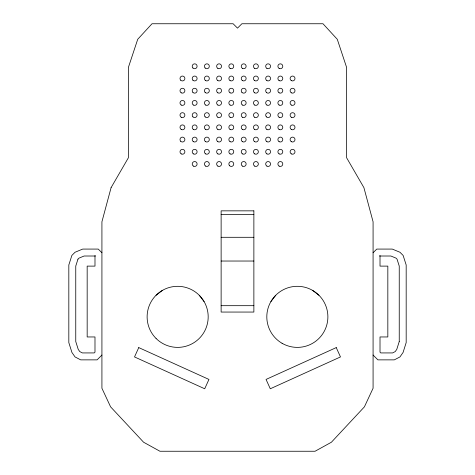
<?xml version="1.0" encoding="UTF-8"?>
<svg xmlns="http://www.w3.org/2000/svg" width="475" height="475" viewBox="0 0 475 475"><rect width="100%" height="100%" fill="white"/><g stroke="black" fill="none" stroke-linecap="round" stroke-linejoin="round"><path stroke-width="0.71" d="M270.904 301.583L275.755 295.26M101.923 355.039L97.096 359.866L80.679 359.866L75.044 356.927L71.933 352.474L68.822 342.6L68.822 264.985L71.868 255.437L75.044 252.255L82.715 249.078L98.242 249.078L101.923 252.759M373.077 252.759L376.758 249.078L392.285 249.078L399.956 252.255L403.133 255.437L406.178 264.985L406.178 342.6L403.067 352.474L399.956 356.927L394.321 359.866L377.904 359.866L373.077 355.039M156.061 295.26L162.385 290.403M221.13 214.397L253.87 214.397M221.13 237.298L253.87 237.298M221.13 261.03L253.87 261.03M221.13 305.686L253.87 305.686M312.615 290.403L318.939 295.26M199.245 295.26L204.096 301.583M111.091 187.631L101.923 221.783L101.923 388.253L110.592 406.849L143.604 442.237L159.938 451.25L315.062 451.25L331.396 442.237L364.408 406.849L373.077 388.253L373.077 221.783L363.909 187.631L346.643 157.807L346.643 67.521L337.28 39.288L322.988 23.75L241.876 23.75L237.5 28.126L233.124 23.75L152.012 23.75L137.72 39.288L128.357 67.521L128.357 157.807L111.091 187.631M399.243 341.531L396.773 349.374L395.247 351.559L392.623 352.931L380.772 352.931L380.012 352.171L380.012 336.959L387.832 336.959L387.832 266.113L380.012 266.113L380.012 255.633L379.632 256.013L390.907 256.013L396.031 258.139L397.041 259.148L399.243 266.065L399.243 341.531M77.959 259.148L75.757 266.065L75.757 341.531L78.227 349.374L79.752 351.559L82.377 352.931L94.228 352.931L94.988 352.171L94.988 336.959L87.168 336.959L87.168 266.113L94.988 266.113L94.988 255.633L95.368 256.013L84.093 256.013L78.969 258.139L77.959 259.148M138.753 347.593L134.52 356.933L204.707 388.776L208.947 379.43L138.753 347.593M336.247 347.593L266.053 379.43L270.293 388.776L340.48 356.933L336.247 347.593M253.87 210.847L221.13 210.847L221.13 312.057L253.87 312.057L253.87 210.847M217.865 80.607A2.44 2.44 0 0 0 221.534 78.494A2.44 2.44 0 0 0 217.865 76.38A2.44 2.44 0 0 0 217.865 80.607M205.651 129.467A2.44 2.44 0 0 0 209.315 127.353A2.44 2.44 0 0 0 205.651 125.234A2.44 2.44 0 0 0 205.651 129.467M230.084 68.394A2.44 2.44 0 0 0 233.748 66.28A2.44 2.44 0 0 0 230.084 64.167A2.44 2.44 0 0 0 230.084 68.394M217.865 153.894A2.44 2.44 0 0 0 221.534 151.78A2.44 2.44 0 0 0 217.865 149.667A2.44 2.44 0 0 0 217.865 153.894M229.573 165.722A2.44 2.44 0 0 0 233.664 164.629A2.44 2.44 0 0 0 230.672 161.637A2.44 2.44 0 0 0 229.573 165.722M230.084 153.894A2.44 2.44 0 0 0 233.748 151.78A2.44 2.44 0 0 0 230.084 149.667A2.44 2.44 0 0 0 230.084 153.894M217.865 117.254A2.44 2.44 0 0 0 221.534 115.134A2.44 2.44 0 0 0 217.865 113.02A2.44 2.44 0 0 0 217.865 117.254M193.438 129.467A2.44 2.44 0 0 0 197.101 127.353A2.44 2.44 0 0 0 193.438 125.234A2.44 2.44 0 0 0 193.438 129.467M230.084 105.04A2.44 2.44 0 0 0 233.748 102.921A2.44 2.44 0 0 0 230.084 100.807A2.44 2.44 0 0 0 230.084 105.04M217.865 129.467A2.44 2.44 0 0 0 221.534 127.353A2.44 2.44 0 0 0 217.865 125.234A2.44 2.44 0 0 0 217.865 129.467M217.865 166.107A2.44 2.44 0 0 0 221.534 163.994A2.44 2.44 0 0 0 217.865 161.88A2.44 2.44 0 0 0 217.865 166.107M230.084 92.821A2.44 2.44 0 0 0 233.748 90.707A2.44 2.44 0 0 0 230.084 88.593A2.44 2.44 0 0 0 230.084 92.821M156.061 338.443A30.537 30.537 0 0 0 207.148 324.752A30.537 30.537 0 0 0 169.747 287.357A30.537 30.537 0 0 0 156.061 338.443M192.933 116.862A2.44 2.44 0 0 0 197.018 115.769A2.44 2.44 0 0 0 194.026 112.777A2.44 2.44 0 0 0 192.933 116.862M192.933 92.435A2.44 2.44 0 0 0 197.018 91.343A2.44 2.44 0 0 0 194.026 88.35A2.44 2.44 0 0 0 192.933 92.435M230.084 141.681A2.44 2.44 0 0 0 233.748 139.567A2.44 2.44 0 0 0 230.084 137.447A2.44 2.44 0 0 0 230.084 141.681M230.084 117.254A2.44 2.44 0 0 0 233.748 115.134A2.44 2.44 0 0 0 230.084 113.02A2.44 2.44 0 0 0 230.084 117.254M193.438 166.107A2.44 2.44 0 0 0 197.101 163.994A2.44 2.44 0 0 0 193.438 161.88A2.44 2.44 0 0 0 193.438 166.107M205.651 141.681A2.44 2.44 0 0 0 209.315 139.567A2.44 2.44 0 0 0 205.651 137.447A2.44 2.44 0 0 0 205.651 141.681M181.224 153.894A2.44 2.44 0 0 0 184.888 151.78A2.44 2.44 0 0 0 181.224 149.667A2.44 2.44 0 0 0 181.224 153.894M230.084 80.607A2.44 2.44 0 0 0 233.748 78.494A2.44 2.44 0 0 0 230.084 76.38A2.44 2.44 0 0 0 230.084 80.607M180.72 141.295A2.44 2.44 0 0 0 184.805 140.196A2.44 2.44 0 0 0 181.812 137.204A2.44 2.44 0 0 0 180.72 141.295M205.651 166.107A2.44 2.44 0 0 0 209.315 163.994A2.44 2.44 0 0 0 205.651 161.88A2.44 2.44 0 0 0 205.651 166.107M193.438 141.681A2.44 2.44 0 0 0 197.101 139.567A2.44 2.44 0 0 0 193.438 137.447A2.44 2.44 0 0 0 193.438 141.681M205.651 153.894A2.44 2.44 0 0 0 209.315 151.78A2.44 2.44 0 0 0 205.651 149.667A2.44 2.44 0 0 0 205.651 153.894M193.438 153.894A2.44 2.44 0 0 0 197.101 151.78A2.44 2.44 0 0 0 193.438 149.667A2.44 2.44 0 0 0 193.438 153.894M230.084 129.467A2.44 2.44 0 0 0 233.748 127.353A2.44 2.44 0 0 0 230.084 125.234A2.44 2.44 0 0 0 230.084 129.467M217.865 68.394A2.44 2.44 0 0 0 221.534 66.28A2.44 2.44 0 0 0 217.865 64.167A2.44 2.44 0 0 0 217.865 68.394M205.651 105.04A2.44 2.44 0 0 0 209.315 102.921A2.44 2.44 0 0 0 205.651 100.807A2.44 2.44 0 0 0 205.651 105.04M192.933 68.008A2.44 2.44 0 0 0 197.018 66.91A2.44 2.44 0 0 0 194.026 63.917A2.44 2.44 0 0 0 192.933 68.008M205.147 116.862A2.44 2.44 0 0 0 209.232 115.769A2.44 2.44 0 0 0 206.245 112.777A2.44 2.44 0 0 0 205.147 116.862M205.147 68.008A2.44 2.44 0 0 0 209.232 66.91A2.44 2.44 0 0 0 206.245 63.917A2.44 2.44 0 0 0 205.147 68.008M192.933 80.222A2.44 2.44 0 0 0 197.018 79.129A2.44 2.44 0 0 0 194.026 76.137A2.44 2.44 0 0 0 192.933 80.222M217.865 92.821A2.44 2.44 0 0 0 221.534 90.707A2.44 2.44 0 0 0 217.865 88.593A2.44 2.44 0 0 0 217.865 92.821M205.147 92.435A2.44 2.44 0 0 0 209.232 91.343A2.44 2.44 0 0 0 206.245 88.35A2.44 2.44 0 0 0 205.147 92.435M205.651 80.607A2.44 2.44 0 0 0 209.315 78.494A2.44 2.44 0 0 0 205.651 76.38A2.44 2.44 0 0 0 205.651 80.607M217.865 105.04A2.44 2.44 0 0 0 221.534 102.921A2.44 2.44 0 0 0 217.865 100.807A2.44 2.44 0 0 0 217.865 105.04M217.865 141.681A2.44 2.44 0 0 0 221.534 139.567A2.44 2.44 0 0 0 217.865 137.447A2.44 2.44 0 0 0 217.865 141.681M181.224 105.04A2.44 2.44 0 0 0 184.888 102.921A2.44 2.44 0 0 0 181.224 100.807A2.44 2.44 0 0 0 181.224 105.04M181.224 117.254A2.44 2.44 0 0 0 184.888 115.134A2.44 2.44 0 0 0 181.224 113.02A2.44 2.44 0 0 0 181.224 117.254M181.224 129.467A2.44 2.44 0 0 0 184.888 127.353A2.44 2.44 0 0 0 181.224 125.234A2.44 2.44 0 0 0 181.224 129.467M181.224 92.821A2.44 2.44 0 0 0 184.888 90.707A2.44 2.44 0 0 0 181.224 88.593A2.44 2.44 0 0 0 181.224 92.821M180.72 80.222A2.44 2.44 0 0 0 184.805 79.129A2.44 2.44 0 0 0 181.812 76.137A2.44 2.44 0 0 0 180.72 80.222M193.438 105.04A2.44 2.44 0 0 0 197.101 102.921A2.44 2.44 0 0 0 193.438 100.807A2.44 2.44 0 0 0 193.438 105.04M291.335 80.607A2.44 2.44 0 0 0 294.999 78.494A2.44 2.44 0 0 0 291.335 76.38A2.44 2.44 0 0 0 291.335 80.607M291.335 105.04A2.44 2.44 0 0 0 294.999 102.921A2.44 2.44 0 0 0 291.335 100.807A2.44 2.44 0 0 0 291.335 105.04M266.902 153.894A2.44 2.44 0 0 0 270.566 151.78A2.44 2.44 0 0 0 266.902 149.667A2.44 2.44 0 0 0 266.902 153.894M279.116 117.254A2.44 2.44 0 0 0 282.785 115.134A2.44 2.44 0 0 0 279.116 113.02A2.44 2.44 0 0 0 279.116 117.254M279.116 141.681A2.44 2.44 0 0 0 282.785 139.567A2.44 2.44 0 0 0 279.116 137.447A2.44 2.44 0 0 0 279.116 141.681M291.335 92.821A2.44 2.44 0 0 0 294.999 90.707A2.44 2.44 0 0 0 291.335 88.593A2.44 2.44 0 0 0 291.335 92.821M282.079 343.294A30.537 30.537 0 0 0 327.887 316.849A30.537 30.537 0 0 0 282.079 290.403A30.537 30.537 0 0 0 282.079 343.294M279.116 92.821A2.44 2.44 0 0 0 282.785 90.707A2.44 2.44 0 0 0 279.116 88.593A2.44 2.44 0 0 0 279.116 92.821M279.116 153.894A2.44 2.44 0 0 0 282.785 151.78A2.44 2.44 0 0 0 279.116 149.667A2.44 2.44 0 0 0 279.116 153.894M266.902 166.107A2.44 2.44 0 0 0 270.566 163.994A2.44 2.44 0 0 0 266.902 161.88A2.44 2.44 0 0 0 266.902 166.107M266.902 141.681A2.44 2.44 0 0 0 270.566 139.567A2.44 2.44 0 0 0 266.902 137.447A2.44 2.44 0 0 0 266.902 141.681M279.116 129.467A2.44 2.44 0 0 0 282.785 127.353A2.44 2.44 0 0 0 279.116 125.234A2.44 2.44 0 0 0 279.116 129.467M254.689 166.107A2.44 2.44 0 0 0 258.353 163.994A2.44 2.44 0 0 0 254.689 161.88A2.44 2.44 0 0 0 254.689 166.107M242.476 153.894A2.44 2.44 0 0 0 246.139 151.78A2.44 2.44 0 0 0 242.476 149.667A2.44 2.44 0 0 0 242.476 153.894M279.116 166.107A2.44 2.44 0 0 0 282.785 163.994A2.44 2.44 0 0 0 279.116 161.88A2.44 2.44 0 0 0 279.116 166.107M266.902 129.467A2.44 2.44 0 0 0 270.566 127.353A2.44 2.44 0 0 0 266.902 125.234A2.44 2.44 0 0 0 266.902 129.467M242.476 80.607A2.44 2.44 0 0 0 246.139 78.494A2.44 2.44 0 0 0 242.476 76.38A2.44 2.44 0 0 0 242.476 80.607M254.689 68.394A2.44 2.44 0 0 0 258.353 66.28A2.44 2.44 0 0 0 254.689 64.167A2.44 2.44 0 0 0 254.689 68.394M266.902 105.04A2.44 2.44 0 0 0 270.566 102.921A2.44 2.44 0 0 0 266.902 100.807A2.44 2.44 0 0 0 266.902 105.04M242.476 166.107A2.44 2.44 0 0 0 246.139 163.994A2.44 2.44 0 0 0 242.476 161.88A2.44 2.44 0 0 0 242.476 166.107M291.335 153.894A2.44 2.44 0 0 0 294.999 151.78A2.44 2.44 0 0 0 291.335 149.667A2.44 2.44 0 0 0 291.335 153.894M242.476 129.467A2.44 2.44 0 0 0 246.139 127.353A2.44 2.44 0 0 0 242.476 125.234A2.44 2.44 0 0 0 242.476 129.467M242.476 141.681A2.44 2.44 0 0 0 246.139 139.567A2.44 2.44 0 0 0 242.476 137.447A2.44 2.44 0 0 0 242.476 141.681M241.971 92.435A2.44 2.44 0 0 0 246.056 91.343A2.44 2.44 0 0 0 243.063 88.35A2.44 2.44 0 0 0 241.971 92.435M291.335 141.681A2.44 2.44 0 0 0 294.999 139.567A2.44 2.44 0 0 0 291.335 137.447A2.44 2.44 0 0 0 291.335 141.681M254.689 153.894A2.44 2.44 0 0 0 258.353 151.78A2.44 2.44 0 0 0 254.689 149.667A2.44 2.44 0 0 0 254.689 153.894M254.689 129.467A2.44 2.44 0 0 0 258.353 127.353A2.44 2.44 0 0 0 254.689 125.234A2.44 2.44 0 0 0 254.689 129.467M242.476 117.254A2.44 2.44 0 0 0 246.139 115.134A2.44 2.44 0 0 0 242.476 113.02A2.44 2.44 0 0 0 242.476 117.254M242.476 105.04A2.44 2.44 0 0 0 246.139 102.921A2.44 2.44 0 0 0 242.476 100.807A2.44 2.44 0 0 0 242.476 105.04M279.116 80.607A2.44 2.44 0 0 0 282.785 78.494A2.44 2.44 0 0 0 279.116 76.38A2.44 2.44 0 0 0 279.116 80.607M266.398 92.435A2.44 2.44 0 0 0 270.483 91.343A2.44 2.44 0 0 0 267.49 88.35A2.44 2.44 0 0 0 266.398 92.435M254.689 141.681A2.44 2.44 0 0 0 258.353 139.567A2.44 2.44 0 0 0 254.689 137.447A2.44 2.44 0 0 0 254.689 141.681M266.902 68.394A2.44 2.44 0 0 0 270.566 66.28A2.44 2.44 0 0 0 266.902 64.167A2.44 2.44 0 0 0 266.902 68.394M279.116 68.394A2.44 2.44 0 0 0 282.785 66.28A2.44 2.44 0 0 0 279.116 64.167A2.44 2.44 0 0 0 279.116 68.394M279.116 105.04A2.44 2.44 0 0 0 282.785 102.921A2.44 2.44 0 0 0 279.116 100.807A2.44 2.44 0 0 0 279.116 105.04M254.689 105.04A2.44 2.44 0 0 0 258.353 102.921A2.44 2.44 0 0 0 254.689 100.807A2.44 2.44 0 0 0 254.689 105.04M254.689 80.607A2.44 2.44 0 0 0 258.353 78.494A2.44 2.44 0 0 0 254.689 76.38A2.44 2.44 0 0 0 254.689 80.607M242.476 68.394A2.44 2.44 0 0 0 246.139 66.28A2.44 2.44 0 0 0 242.476 64.167A2.44 2.44 0 0 0 242.476 68.394M254.689 117.254A2.44 2.44 0 0 0 258.353 115.134A2.44 2.44 0 0 0 254.689 113.02A2.44 2.44 0 0 0 254.689 117.254M254.689 92.821A2.44 2.44 0 0 0 258.353 90.707A2.44 2.44 0 0 0 254.689 88.593A2.44 2.44 0 0 0 254.689 92.821M266.398 116.862A2.44 2.44 0 0 0 270.483 115.769A2.44 2.44 0 0 0 267.49 112.777A2.44 2.44 0 0 0 266.398 116.862M266.902 80.607A2.44 2.44 0 0 0 270.566 78.494A2.44 2.44 0 0 0 266.902 76.38A2.44 2.44 0 0 0 266.902 80.607M291.335 117.254A2.44 2.44 0 0 0 294.999 115.134A2.44 2.44 0 0 0 291.335 113.02A2.44 2.44 0 0 0 291.335 117.254M291.335 129.467A2.44 2.44 0 0 0 294.999 127.353A2.44 2.44 0 0 0 291.335 125.234A2.44 2.44 0 0 0 291.335 129.467"/></g></svg>
